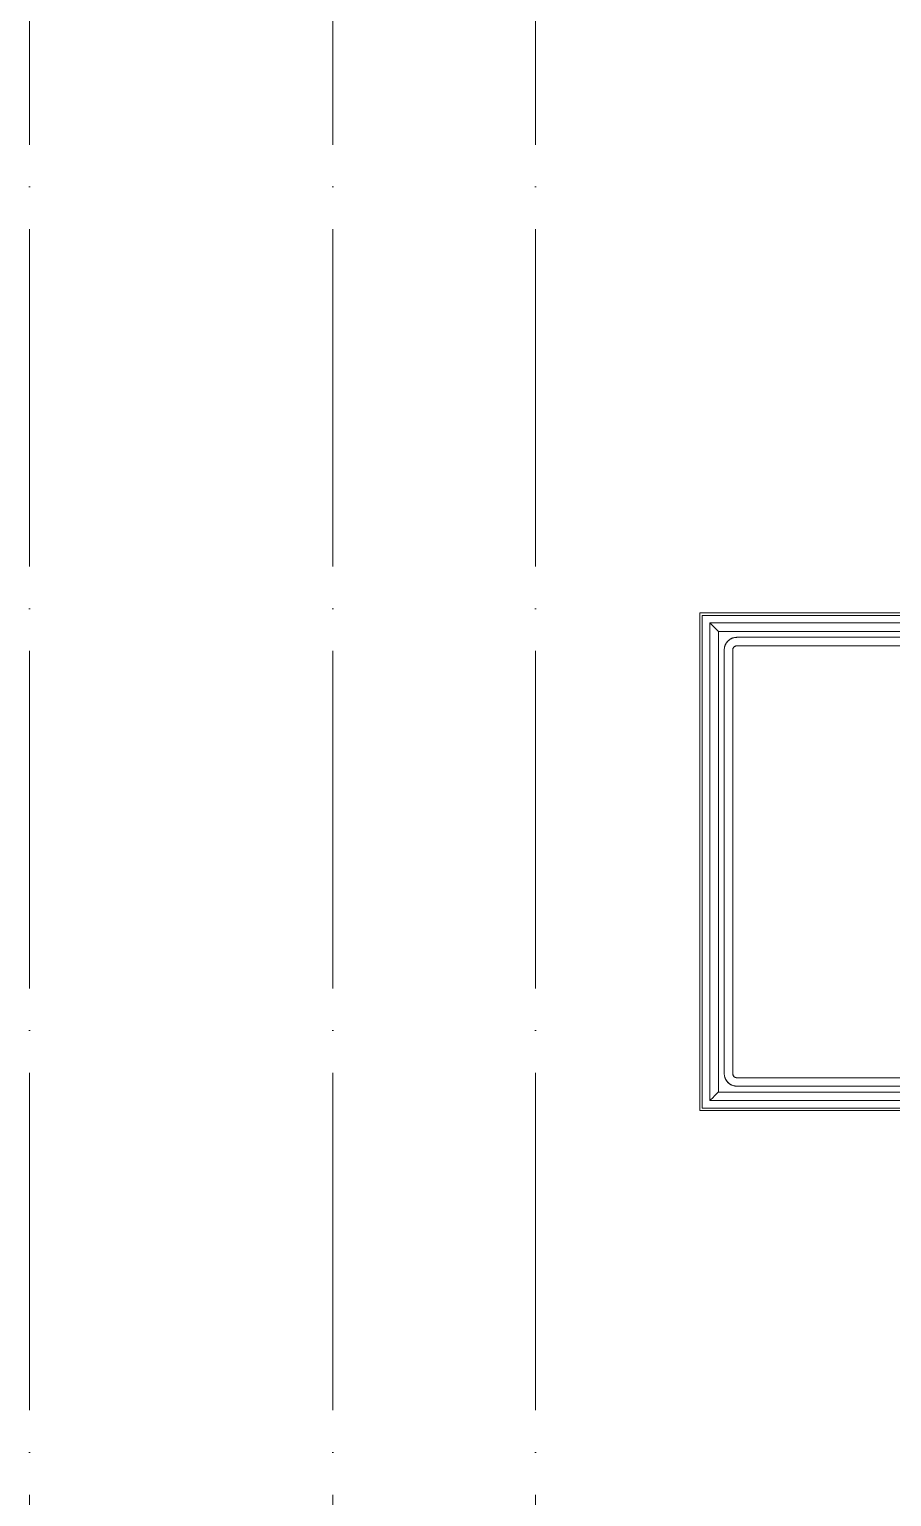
# Model space of a CAD drawing. Header units: millimetres. Extents: x -695119 to 412940, y -249585 to 622758.
# Drawn here: x -3508 to 1605, y 51023 to 59718 of the extents above; entities that cross this region are included whole.
import ezdxf

# ---------------------------------------------------------------- set-up
doc = ezdxf.new("R2010")
doc.units = ezdxf.units.MM
doc.linetypes.add('ADSK_Линия сетки', pattern=[25, 20, -2.5, 0, -2.5])
for name, color, linetype, lineweight in [('Ограждение', 8, 'Continuous', 9), ('Оси', 252, 'Continuous', 9), ('Пандусы', 7, 'Continuous', 18), ('Стены наружные', 252, 'Continuous', 18)]:
    doc.layers.add(name, color=color, linetype=linetype, lineweight=lineweight)

# ---------------------------------------------------------------- blocks, each defined once
blk = doc.blocks.new('1 этаж')
at = {"layer": 'Ограждение', "color": 251, "true_color": 0x636466}
for p, q in [((-44422.8, -24976.7), (-44422.8, -27806.7)), ((-42606.8, -24976.7), (-44422.8, -24976.7)), ((-44372.8, -27756.7), (-44372.8, -25026.7)), ((-44372.8, -25026.7), (-42606.8, -25026.7)), ((-42609.8, -25061.7), (-44262.8, -25061.7)), ((-44262.8, -25061.7), (-42609.8, -25061.7)), ((-44262.8, -25111.7), (-42609.8, -25111.7)), ((-44262.8, -25111.7), (-42609.8, -25111.7)), ((-44337.8, -25136.7), (-44337.8, -27646.7)), ((-44337.8, -27646.7), (-44337.8, -25136.7)), ((-44287.8, -27646.7), (-44287.8, -25136.7)), ((-44287.8, -27646.7), (-44287.8, -25136.7)), ((-42609.8, -27671.7), (-44262.8, -27671.7)), ((-42609.8, -27671.7), (-44262.8, -27671.7)), ((-44262.8, -27721.7), (-42609.8, -27721.7)), ((-42609.8, -27721.7), (-44262.8, -27721.7)), ((-44422.8, -27806.7), (-42608.8, -27806.7)), ((-42608.8, -27756.7), (-44372.8, -27756.7))]:
    blk.add_line(p, q, dxfattribs=at)
at = {"layer": 'Ограждение', "color": 251, "true_color": 0x636466, "flags": 128}
for points in [[(-44422.8, -24976.7), (-44421.9, -24977.6), (-44419.4, -24980.1), (-44415.5, -24984.1), (-44410.3, -24989.2), (-44404.3, -24995.3), (-44397.8, -25001.7), (-44391.3, -25008.2), (-44385.3, -25014.2), (-44380.1, -25019.4), (-44376.1, -25023.4), (-44373.7, -25025.9), (-44372.8, -25026.7)], [(-44372.8, -25026.7), (-44373.7, -25025.9), (-44376.1, -25023.4), (-44380.1, -25019.4), (-44385.3, -25014.2), (-44391.3, -25008.2), (-44397.8, -25001.7), (-44404.3, -24995.3), (-44410.3, -24989.2), (-44415.5, -24984.1), (-44419.4, -24980.1), (-44421.9, -24977.6), (-44422.8, -24976.7)], [(-44262.8, -25061.7), (-44265.8, -25061.8), (-44268.8, -25062), (-44271.8, -25062.3), (-44274.7, -25062.7), (-44277.7, -25063.2), (-44280.6, -25063.9), (-44283.5, -25064.7), (-44286.4, -25065.5), (-44289.2, -25066.5), (-44292, -25067.7), (-44294.7, -25068.9), (-44297.4, -25070.2), (-44300.1, -25071.6), (-44302.6, -25073.2), (-44305.1, -25074.8), (-44307.6, -25076.6), (-44310, -25078.4), (-44312.3, -25080.3), (-44314.5, -25082.4), (-44316.6, -25084.5), (-44318.6, -25086.7), (-44320.6, -25088.9), (-44322.5, -25091.3), (-44324.2, -25093.7), (-44325.9, -25096.2), (-44327.5, -25098.8), (-44328.9, -25101.4), (-44330.3, -25104.1), (-44331.6, -25106.8), (-44332.7, -25109.6), (-44333.7, -25112.4), (-44334.6, -25115.2), (-44335.5, -25118.1), (-44336.1, -25121), (-44336.7, -25124), (-44337.2, -25126.9), (-44337.5, -25129.9), (-44337.7, -25132.9), (-44337.8, -25135.9), (-44337.8, -25136.7)], [(-44262.8, -25061.7), (-44265.8, -25061.8), (-44268.8, -25062), (-44271.8, -25062.3), (-44274.7, -25062.7), (-44277.7, -25063.2), (-44280.6, -25063.9), (-44283.5, -25064.7), (-44286.4, -25065.5), (-44289.2, -25066.5), (-44292, -25067.7), (-44294.7, -25068.9), (-44297.4, -25070.2), (-44300.1, -25071.6), (-44302.6, -25073.2), (-44305.1, -25074.8), (-44307.6, -25076.6), (-44310, -25078.4), (-44312.3, -25080.3), (-44314.5, -25082.4), (-44316.6, -25084.5), (-44318.6, -25086.7), (-44320.6, -25088.9), (-44322.5, -25091.3), (-44324.2, -25093.7), (-44325.9, -25096.2), (-44327.5, -25098.8), (-44328.9, -25101.4), (-44330.3, -25104.1), (-44331.6, -25106.8), (-44332.7, -25109.6), (-44333.7, -25112.4), (-44334.6, -25115.2), (-44335.5, -25118.1), (-44336.1, -25121), (-44336.7, -25124), (-44337.2, -25126.9), (-44337.5, -25129.9), (-44337.7, -25132.9), (-44337.8, -25135.9)], [(-44287.8, -25136.7), (-44287.8, -25135.7), (-44287.7, -25134.7), (-44287.6, -25133.7), (-44287.5, -25132.7), (-44287.3, -25131.8), (-44287.1, -25130.8), (-44286.8, -25129.8), (-44286.5, -25128.9), (-44286.2, -25127.9), (-44285.8, -25127), (-44285.4, -25126.1), (-44285, -25125.2), (-44284.5, -25124.3), (-44284, -25123.5), (-44283.4, -25122.6), (-44282.9, -25121.8), (-44282.2, -25121), (-44281.6, -25120.2), (-44280.9, -25119.5), (-44280.2, -25118.8), (-44279.5, -25118.1), (-44278.7, -25117.5), (-44277.9, -25116.8), (-44277.1, -25116.3), (-44276.3, -25115.7), (-44275.5, -25115.2), (-44274.6, -25114.7), (-44273.7, -25114.2), (-44272.8, -25113.8), (-44271.9, -25113.4), (-44270.9, -25113.1), (-44270, -25112.8), (-44269, -25112.5), (-44268, -25112.3), (-44267, -25112.1), (-44266.1, -25111.9), (-44265.1, -25111.8), (-44264.1, -25111.8), (-44263.1, -25111.7), (-44262.8, -25111.7)], [(-44337.8, -27646.7), (-44337.7, -27649.7), (-44337.6, -27652.7), (-44337.3, -27655.7), (-44336.8, -27658.7), (-44336.3, -27661.6), (-44335.6, -27664.6), (-44334.9, -27667.5), (-44334, -27670.3), (-44333, -27673.2), (-44331.9, -27675.9), (-44330.7, -27678.7), (-44329.3, -27681.4), (-44327.9, -27684), (-44326.3, -27686.6), (-44324.7, -27689.1), (-44323, -27691.5), (-44321.1, -27693.9), (-44319.2, -27696.2), (-44317.2, -27698.4), (-44315.1, -27700.5), (-44312.9, -27702.6), (-44310.6, -27704.5), (-44308.2, -27706.4), (-44305.8, -27708.2), (-44303.3, -27709.8), (-44300.8, -27711.4), (-44298.1, -27712.9), (-44295.5, -27714.2), (-44292.7, -27715.5), (-44290, -27716.6), (-44287.2, -27717.7), (-44284.3, -27718.6), (-44281.4, -27719.4), (-44278.5, -27720.1), (-44275.5, -27720.6), (-44272.6, -27721.1), (-44269.6, -27721.4), (-44266.6, -27721.6), (-44263.6, -27721.7), (-44262.8, -27721.7)], [(-44337.8, -27646.7), (-44337.7, -27649.7), (-44337.6, -27652.7), (-44337.3, -27655.7), (-44336.8, -27658.7), (-44336.3, -27661.6), (-44335.6, -27664.6), (-44334.9, -27667.5), (-44334, -27670.3), (-44333, -27673.2), (-44331.9, -27675.9), (-44330.7, -27678.7), (-44329.3, -27681.4), (-44327.9, -27684), (-44326.3, -27686.6), (-44324.7, -27689.1), (-44323, -27691.5), (-44321.1, -27693.9), (-44319.2, -27696.2), (-44317.2, -27698.4), (-44315.1, -27700.5), (-44312.9, -27702.6), (-44310.6, -27704.5), (-44308.2, -27706.4), (-44305.8, -27708.2), (-44303.3, -27709.8), (-44300.8, -27711.4), (-44298.1, -27712.9), (-44295.5, -27714.2), (-44292.7, -27715.5), (-44290, -27716.6), (-44287.2, -27717.7), (-44284.3, -27718.6), (-44281.4, -27719.4), (-44278.5, -27720.1), (-44275.5, -27720.6), (-44272.6, -27721.1), (-44269.6, -27721.4), (-44266.6, -27721.6), (-44263.6, -27721.7)], [(-44262.8, -27671.7), (-44263.8, -27671.7), (-44264.8, -27671.7), (-44265.8, -27671.6), (-44266.8, -27671.4), (-44267.8, -27671.2), (-44268.7, -27671), (-44269.7, -27670.8), (-44270.7, -27670.5), (-44271.6, -27670.1), (-44272.5, -27669.8), (-44273.4, -27669.3), (-44274.3, -27668.9), (-44275.2, -27668.4), (-44276.1, -27667.9), (-44276.9, -27667.4), (-44277.7, -27666.8), (-44278.5, -27666.2), (-44279.3, -27665.5), (-44280, -27664.9), (-44280.7, -27664.1), (-44281.4, -27663.4), (-44282.1, -27662.7), (-44282.7, -27661.9), (-44283.3, -27661.1), (-44283.8, -27660.2), (-44284.4, -27659.4), (-44284.8, -27658.5), (-44285.3, -27657.6), (-44285.7, -27656.7), (-44286.1, -27655.8), (-44286.4, -27654.9), (-44286.7, -27653.9), (-44287, -27652.9), (-44287.2, -27652), (-44287.4, -27651), (-44287.6, -27650), (-44287.7, -27649), (-44287.8, -27648), (-44287.8, -27647), (-44287.8, -27646.7)], [(-44372.8, -27756.7), (-44373.7, -27757.6), (-44376.1, -27760.1), (-44380.1, -27764.1), (-44385.3, -27769.2), (-44391.3, -27775.3), (-44397.8, -27781.7), (-44404.3, -27788.2), (-44410.3, -27794.2), (-44415.5, -27799.4), (-44419.4, -27803.4), (-44421.9, -27805.9), (-44422.8, -27806.7)], [(-44422.8, -27806.7), (-44421.9, -27805.9), (-44419.4, -27803.4), (-44415.5, -27799.4), (-44410.3, -27794.2), (-44404.3, -27788.2), (-44397.8, -27781.7), (-44391.3, -27775.3), (-44385.3, -27769.2), (-44380.1, -27764.1), (-44376.1, -27760.1), (-44373.7, -27757.6), (-44372.8, -27756.7)]]:
    blk.add_lwpolyline(points, dxfattribs=at)
at = {"layer": 'Ограждение', "color": 251, "true_color": 0x636466}
for centre, radius, start, end in [((-44262.8, -25136.7), 75, 90, 180), ((-44262.8, -25136.7), 25, 90, 180), ((-44262.8, -25136.7), 25, 140.23514, 180), ((-44262.8, -25136.7), 25, 90, 129.76486), ((-44262.8, -27646.7), 75, 180, 270), ((-44262.8, -27646.7), 25, 180, 270), ((-44262.8, -27646.7), 25, 180, 219.76486), ((-44262.8, -27646.7), 25, 230.23514, 270)]:
    blk.add_arc(centre, radius, start, end, dxfattribs=at)
at = {"layer": 'Оси', "color": 251, "linetype": 'ADSK_Линия сетки', "ltscale": 100, "true_color": 0x636466}
for p, q in [((-48457.8, -2641.7), (-48457.8, -33767.9)), ((-46657.8, -2641.7), (-46657.8, -33767.9)), ((-45457.8, -2641.7), (-45457.8, -33767.9))]:
    blk.add_line(p, q, dxfattribs=at)
at = {"layer": 'Пандусы', "color": 251, "true_color": 0x636466}
for p, q in [((-44467.8, -24931.7), (-42607.8, -24931.7)), ((-44467.8, -27851.7), (-44467.8, -24931.7)), ((-42607.8, -27851.7), (-44467.8, -27851.7))]:
    blk.add_line(p, q, dxfattribs=at)
at = {"layer": 'Стены наружные', "color": 251, "true_color": 0x636466}
for p, q in [((-44482.8, -24916.7), (-36607.8, -24916.7)), ((-44482.8, -27866.7), (-44482.8, -24916.7)), ((-36607.8, -27866.7), (-44482.8, -27866.7))]:
    blk.add_line(p, q, dxfattribs=at)

msp = doc.modelspace()

# ---------------------------------------------------------------- block references
msp.add_blockref('1 этаж', (44950.089, 81176.937))

doc.saveas('drawing.dxf')
